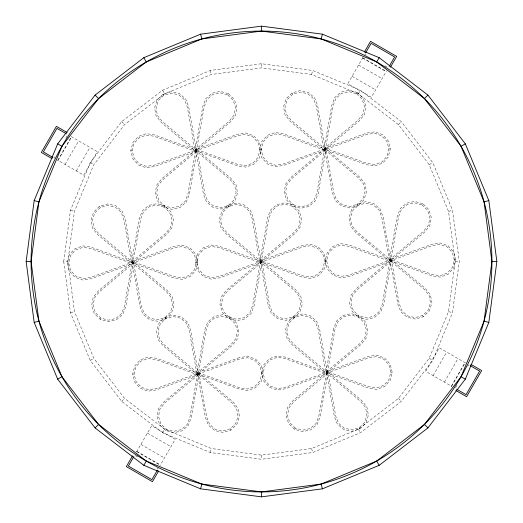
<?xml version="1.0" encoding="UTF-8"?>
<svg xmlns="http://www.w3.org/2000/svg" width="523" height="523" viewBox="0 0 523 523"><rect width="100%" height="100%" fill="white"/><g stroke="black" fill="none" stroke-linecap="round" stroke-linejoin="round"><path stroke-width="0.39" stroke-dasharray="2.62 1.96" d="M63.728 261.5L70.468 210.311L90.224 162.614L121.656 121.656L162.614 90.224L210.311 70.468L261.5 63.728L312.689 70.468L360.386 90.224L401.344 121.656L432.776 162.614L452.532 210.311L459.272 261.5L452.532 312.689L432.776 360.386L401.344 401.344L360.386 432.776L312.689 452.532L261.5 459.272L210.311 452.532L162.614 432.776L121.656 401.344L90.224 360.386L70.468 312.689L63.728 261.5L67.872 261.5L74.469 311.616L93.813 358.314L124.585 398.415L164.686 429.187L211.384 448.531L261.5 455.128L311.616 448.531L358.314 429.187L398.415 398.415L429.187 358.314L448.531 311.616L455.128 261.5L448.531 211.384L429.187 164.686L398.415 124.585L358.314 93.813L311.616 74.469L261.5 67.872L211.384 74.469L164.686 93.813L124.585 124.585L93.813 164.686L74.469 211.384L67.872 261.5M132.489 262.958L174.107 278.073L182.266 279.334L190.15 276.556L195.785 270.378L197.825 262.265L195.785 254.158L190.15 247.974L182.266 245.195L174.107 246.457L132.489 261.572L132.731 262.964L174.453 247.81L182.128 246.621L189.359 249.17L194.517 254.832L196.387 262.265L194.517 269.698L189.359 275.36L182.128 277.909L174.453 276.719L132.731 261.565L132.365 263.657L90.642 248.503L82.967 247.314L75.737 249.863L70.579 255.525L68.709 262.958L70.579 270.391L75.737 276.052L82.967 278.602L90.642 277.412L132.365 262.258L132.607 263.651L90.989 278.766L82.83 280.027L74.946 277.249L69.317 271.064L67.277 262.958L69.317 254.851L74.946 248.667L82.83 245.888L90.989 247.15L132.607 262.265M196.001 150.729L237.619 165.843L245.777 167.105L253.662 164.327L259.297 158.142L261.337 150.036L259.898 150.036L258.029 157.462L252.871 163.13L245.647 165.68L237.965 164.49L196.243 149.336L195.877 151.422L154.154 136.274L146.479 135.084L139.255 137.634L134.091 143.295L132.221 150.729L134.091 158.155L139.255 163.823L146.479 166.366L154.154 165.183L195.877 150.029L196.125 151.422L154.501 166.536L146.348 167.798L138.458 165.02L132.829 158.835L130.789 150.729L132.829 142.616L138.458 136.438L146.348 133.653L154.501 134.921L196.125 150.036M197.923 374.082L239.547 389.19L247.706 390.459L255.59 387.674L261.219 381.496L263.259 373.383L261.827 373.383L259.957 380.816L254.793 386.477L247.569 389.027L239.894 387.837L198.171 372.69L197.805 374.775L156.083 359.621L148.401 358.438L141.177 360.981L136.019 366.649L134.15 374.076L136.019 381.509L141.177 387.17L148.401 389.72L156.083 388.53L197.805 373.376L198.047 374.769L156.429 389.883L148.271 391.152L140.386 388.367L134.751 382.189L132.711 374.076L134.751 365.969L140.386 359.785L148.271 357.006L156.429 358.268L198.047 373.383M260.774 262.088L302.392 277.203L310.551 278.465L318.435 275.686L324.07 269.508L326.11 261.395L324.07 253.289L318.435 247.104L310.551 244.326L302.392 245.588L260.774 260.702L261.023 262.095L302.739 246.941L310.42 245.751L317.644 248.301L322.809 253.962L324.672 261.395L322.809 268.829L317.644 274.49L310.42 277.04L302.739 275.85L261.023 260.696L260.65 262.788L218.928 247.634L211.253 246.444L204.029 248.994L198.864 254.655L197.001 262.088L198.864 269.522L204.029 275.183L211.253 277.733L218.928 276.543L260.65 261.389L260.899 262.781L219.281 277.896L211.122 279.158L203.231 276.379L197.602 270.195L195.563 262.088L197.602 253.975L203.231 247.797L211.122 245.019L219.281 246.281L260.899 261.395M261.337 150.036L259.297 141.923L253.662 135.745L245.777 132.96L237.619 134.228L196.001 149.343L196.243 150.735L237.965 135.581L245.647 134.391L252.871 136.941L258.029 142.602L261.781 157.724L267.41 163.908L275.294 166.687L283.453 165.425L325.077 150.31L324.829 148.918L283.106 164.072L275.431 165.255L268.207 162.712L263.043 157.044L261.173 149.617L263.043 142.184L268.207 136.523L275.431 133.973L283.106 135.163L324.829 150.31L325.195 148.225L366.917 163.379L374.599 164.562L381.823 162.019L386.981 156.351L388.851 148.924L386.981 141.491L381.823 135.83L374.599 133.28L366.917 134.47L325.195 149.624L324.953 148.231L366.571 133.117L374.73 131.848L382.614 134.633L388.249 140.811L390.289 148.924L388.249 157.031L382.614 163.215L374.73 165.994L366.571 164.732L324.953 149.617M390.393 260.735L432.011 275.85L440.17 277.112L448.054 274.333L453.683 268.149L455.723 260.042L453.683 251.936L448.054 245.751L440.17 242.973L432.011 244.234L390.393 259.349L390.635 260.742L432.358 245.588L440.033 244.398L447.263 246.948L452.421 252.609L454.291 260.042L452.421 267.475L447.263 273.137L440.033 275.686L432.358 274.497L390.635 259.343L390.269 261.435L348.547 246.281L340.872 245.091L333.641 247.641L328.483 253.302L326.614 260.735L328.483 268.168L333.641 273.83L340.872 276.379L348.547 275.19L390.269 260.036L390.511 261.428L348.893 276.543L340.735 277.805L332.85 275.026L327.215 268.842L325.175 260.735L327.215 252.622L332.85 246.444L340.735 243.666L348.893 244.927L390.511 260.042M326.875 372.964L368.499 388.079L376.652 389.347L384.542 386.562L390.171 380.384L392.211 372.271L390.171 364.165L384.542 357.98L376.652 355.202L368.499 356.464L326.875 371.578L327.123 372.971L368.846 357.817L376.521 356.634L383.745 359.177L388.909 364.845L390.779 372.271L388.909 379.705L383.745 385.366L376.521 387.916L368.846 386.726L327.123 371.578L326.757 373.664L285.035 358.51L277.353 357.32L270.13 359.87L264.971 365.538L263.102 372.964L261.663 372.964L263.703 364.858L269.338 358.673L277.223 355.895L285.381 357.157L326.999 372.271M210.311 452.532L211.384 448.531M311.616 74.469L312.689 70.468M54.235 158.181L55.039 156.802M65.826 138.111L67.428 135.339M57.818 160.247L71.403 136.712M58.053 160.384L71.638 136.849M65.029 164.412L78.613 140.877M76.319 170.929L89.904 147.394M228.401 93.676L220.353 91.388L212.188 93.179L205.833 98.618L202.852 106.313L195.131 149.911L196.458 150.395L204.199 106.692L207.003 99.448L212.828 94.46L220.314 92.826L227.682 94.924L228.401 93.676L234.402 99.501L236.939 107.47L235.402 115.688L230.231 122.121L196.334 150.604M227.682 94.924L233.18 100.253L235.507 107.555L234.101 115.086L229.231 121.14L195.249 149.702L196.877 151.062L162.888 179.618L158.024 185.672L156.619 193.203L158.94 200.505L164.444 205.84L163.725 207.082L157.724 201.263L155.187 193.294L156.717 185.07L161.895 178.637L195.792 150.153M132.822 262.84L166.719 234.35L171.89 227.917L173.427 219.699L170.89 211.73L164.882 205.912L164.17 207.154L169.668 212.488L171.995 219.791L170.59 227.322L165.719 233.376L131.737 261.931L133.358 263.291L99.377 291.847L94.513 297.901L93.107 305.439L95.428 312.734L100.932 318.069L108.3 320.168L115.786 318.527L121.604 313.545L124.415 306.301L132.149 262.592L133.483 263.076L125.762 306.681L122.774 314.375L116.42 319.815L108.254 321.599L100.213 319.311L94.205 313.493L91.669 305.524L93.205 297.306L98.376 290.873L132.28 262.383M100.213 319.311L100.932 318.069M362.962 57.445L347.808 83.7L371.343 97.285L386.497 71.03M136.503 451.97L151.657 425.715L175.192 439.3L160.038 465.555M357.353 92.564L349.305 90.276L341.14 92.068L334.785 97.507L331.804 105.201L324.083 148.8L325.411 149.284L333.151 105.581L335.956 98.337L341.781 93.349L349.266 91.715L356.634 93.813L357.353 92.564L363.354 98.389L365.891 106.359L364.354 114.576L359.183 121.009L325.286 149.493M261.108 261.971L295.005 233.48L300.176 227.047L301.712 218.83L299.176 210.861L293.174 205.042L285.133 202.754L276.961 204.539L270.607 209.978L267.626 217.673L259.905 261.278L261.232 261.762L268.972 218.052L271.783 210.808L277.602 205.827L285.087 204.186L292.455 206.284L293.396 204.728L300.764 206.827L308.25 205.186L314.068 200.204L316.879 192.961L324.62 149.251L325.947 149.735L318.226 193.333L315.238 201.035L308.89 206.474L300.718 208.259L292.677 205.97L286.676 200.152L284.139 192.183L285.669 183.959L290.84 177.526L324.744 149.042M229.218 317.2L236.586 319.298L244.071 317.657L249.889 312.676L252.701 305.432L260.441 261.722L261.768 262.206L254.047 305.811L251.06 313.506L244.712 318.945L236.54 320.73L228.499 318.442L229.218 317.2L223.713 311.865L221.392 304.569L222.798 297.031L227.668 290.978L261.65 262.422L260.023 261.062L294.004 232.506L298.875 226.452L300.28 218.915L297.953 211.619L292.455 206.284M162.614 432.776L164.686 429.187M358.314 93.813L360.386 90.224M229.604 318.272L230.323 317.03L222.282 314.741L214.11 316.526L207.762 321.965L204.774 329.667L197.053 373.265L198.38 373.749L206.121 330.039L208.932 322.796L214.75 317.814L222.236 316.173L229.604 318.272L235.108 323.606L237.429 330.909L236.023 338.44L231.159 344.494L197.178 373.049L198.799 374.409L164.817 402.971L159.946 409.025L158.541 416.556L160.868 423.859L166.366 429.187L173.734 431.285L181.22 429.651L187.044 424.663L189.849 417.419L197.589 373.716L198.917 374.2L191.196 417.799L188.215 425.493L181.86 430.932L173.695 432.724L165.647 430.436L159.646 424.611L157.109 416.641L158.646 408.424L163.817 401.991L197.714 373.507M165.647 430.436L166.366 429.187M390.178 260.16L356.281 288.65L351.11 295.083L349.573 303.301L352.11 311.27L358.118 317.088L358.83 315.846L353.332 310.512L351.005 303.209L352.41 295.678L357.281 289.624L391.263 261.069L389.642 259.709L423.623 231.153L428.487 225.099L429.893 217.561L427.572 210.266L422.068 204.931L422.787 203.689L428.795 209.507L431.331 217.476L429.795 225.694L424.624 232.127L390.72 260.617M294.599 429.324L295.318 428.075L302.686 430.174L310.172 428.54L315.997 423.552L318.801 416.308L326.542 372.605L327.869 373.089L320.148 416.687L317.167 424.382L310.812 429.821L302.647 431.612L294.599 429.324L288.598 423.499L286.061 415.53L287.598 407.312L292.769 400.88L326.666 372.396M433.096 375.606L446.681 352.071M444.387 382.123L457.971 358.588M451.362 386.151L464.947 362.616M451.597 386.288L465.182 362.753M455.572 387.661L457.174 384.889M467.961 366.198L468.765 364.819M121.656 401.344L124.585 398.415M398.415 124.585L401.344 121.656M196.393 150.258L188.672 106.659L185.691 98.965L179.337 93.525L171.165 91.734L163.124 94.022L157.122 99.847L154.586 107.816L156.122 116.034L161.293 122.467L195.19 150.951L196.275 150.049L162.293 121.486L157.423 115.433L156.017 107.901L158.345 100.599L163.843 95.271L171.211 93.172L178.696 94.807L184.514 99.795L187.326 107.038L195.066 150.742L197.06 150.016L204.794 193.726L207.605 200.969L213.423 205.951L220.909 207.592L228.283 205.493L233.781 200.159L236.108 192.856L234.703 185.325L229.832 179.271L195.85 150.716L196.929 149.807L230.833 178.291L236.004 184.73L237.54 192.948L235.004 200.917L228.996 206.735L220.954 209.023L212.789 207.239L206.435 201.8L203.447 194.105L195.733 150.5M132.881 262.494L125.16 218.889L122.173 211.194L115.825 205.755L107.653 203.97L99.612 206.258L93.61 212.077L91.074 220.046L92.604 228.263L97.781 234.696L131.678 263.187L132.764 262.278L98.782 233.722L93.911 227.668L92.506 220.131L94.826 212.835L100.331 207.5L107.699 205.402L115.184 207.043L121.003 212.024L123.814 219.268L131.554 262.977L133.542 262.252L141.282 305.955L144.093 313.199L149.911 318.18L157.397 319.821L164.765 317.723L170.269 312.388L172.59 305.092L171.184 297.554L166.321 291.501L132.339 262.945L133.417 262.036L167.321 290.526L172.492 296.959L174.022 305.177L171.485 313.146L160.267 323.953L157.946 331.255L159.352 338.786L164.215 344.84L198.197 373.396L197.119 374.305L163.215 345.821L158.044 339.388L156.508 331.164L159.044 323.194L165.052 317.376L173.093 315.088L181.259 316.873L187.613 322.312L190.601 330.006L198.322 373.612M325.345 149.147L317.624 105.548L314.637 97.853L308.289 92.414L300.117 90.623L292.076 92.911L286.074 98.736L283.538 106.705L285.068 114.923L290.245 121.356L324.142 149.84L325.228 148.931L291.246 120.375L286.375 114.321L284.97 106.79L287.29 99.488L292.795 94.16L300.163 92.061L307.648 93.695L313.467 98.684L316.278 105.921L324.018 149.63L326.012 148.905L333.746 192.614L336.557 199.858L342.375 204.839L349.861 206.48L357.235 204.382L357.948 205.624L349.907 207.912L341.741 206.127L335.387 200.688L332.399 192.994L324.678 149.388M261.167 261.624L253.446 218.019L250.465 210.324L244.11 204.885L235.945 203.101L227.897 205.389L221.896 211.207L219.359 219.176L220.896 227.394L226.067 233.827L259.964 262.317L261.049 261.408L227.067 232.853L222.197 226.799L220.791 219.261L223.118 211.965L228.616 206.631L235.984 204.532L243.47 206.173L249.294 211.155L252.099 218.398L259.839 262.108L261.833 261.376L269.574 305.086L272.378 312.329L278.203 317.311L285.682 318.952L293.057 316.853L298.555 311.518L300.882 304.223L299.476 296.685L294.606 290.631L260.624 262.075L261.709 261.167L295.606 289.657L300.777 296.09L302.314 304.308L299.777 312.277L293.776 318.095L285.728 320.383L277.563 318.599L271.208 313.159L268.227 305.465L260.506 261.866M327.267 372.5L319.553 328.895L316.565 321.2L310.211 315.761L302.046 313.977L294.004 316.265L287.996 322.083L285.46 330.052L286.996 338.27L292.167 344.709L326.071 373.193L327.15 372.284L293.168 343.729L288.297 337.675L286.892 330.144L289.219 322.841L294.717 317.507L302.091 315.408L309.577 317.049L315.395 322.031L318.206 329.274L325.94 372.984L327.934 372.258L335.674 415.962L338.486 423.205L344.304 428.193L351.789 429.828L359.157 427.729L364.655 422.401L366.983 415.099L365.577 407.567L360.707 401.514L326.725 372.951L327.81 372.049L361.707 400.533L366.878 406.966L368.414 415.184L365.878 423.153L359.876 428.978L351.835 431.266L343.663 429.475L337.309 424.035L334.328 416.341L326.607 372.742M165.052 317.376L165.765 318.618L173.139 316.52L180.625 318.161L186.443 323.142L189.254 330.386L196.988 374.095L198.982 373.37L206.722 417.079L209.533 424.316L215.352 429.305L222.837 430.939L230.205 428.84L235.71 423.512L238.03 416.21L236.625 408.679L231.754 402.625L197.772 374.069L198.858 373.161L232.755 401.644L237.932 408.077L239.462 416.295L236.926 424.264L230.924 430.089L222.883 432.377L214.711 430.586L208.363 425.147L205.376 417.452L197.655 373.853M390.786 260.264L383.065 216.666L380.077 208.971L373.729 203.532L365.557 201.747L357.516 204.035L358.235 205.278L365.603 203.179L373.089 204.82L378.907 209.801L381.718 217.045L389.458 260.748L391.446 260.023L399.186 303.732L401.997 310.976L407.816 315.957L415.301 317.598L422.669 315.5L428.174 310.165L430.494 302.869L429.089 295.332L424.218 289.278L390.236 260.722L391.322 259.813L425.219 288.304L430.396 294.737L431.926 302.954L429.39 310.924L423.388 316.742L415.347 319.03L407.175 317.245L400.827 311.806L397.84 304.111L390.119 260.506M260.565 261.513L226.668 290.004L221.491 296.436L219.961 304.654L222.497 312.623L228.499 318.442M198.256 373.958L232.16 345.474L237.331 339.041L238.861 330.817L236.324 322.848L230.323 317.03M327.208 372.847L361.105 344.363L366.283 337.93L367.813 329.706L365.276 321.737L359.275 315.918L358.556 317.16L364.06 322.495L366.381 329.797L364.976 337.328L360.112 343.382L326.123 371.938L327.751 373.298L293.769 401.86L288.899 407.914L287.493 415.445L289.82 422.747L295.318 428.075M90.224 360.386L93.813 358.314M429.187 164.686L432.776 162.614M70.468 312.689L74.469 311.616M448.531 211.384L452.532 210.311M388.851 148.924L390.289 148.924M261.173 149.617L259.741 149.617L261.781 141.504L267.41 135.326L275.294 132.541L283.453 133.81L325.077 148.918M130.789 150.729L132.221 150.729M454.291 260.042L455.723 260.042M325.175 260.735L326.614 260.735M324.672 261.395L326.11 261.395M455.128 261.5L459.272 261.5M195.563 262.088L197.001 262.088M196.387 262.265L197.825 262.265M67.277 262.958L68.709 262.958M390.779 372.271L392.211 372.271M132.711 374.076L134.15 374.076M70.468 210.311L74.469 211.384M448.531 311.616L452.532 312.689M422.787 203.689L414.746 201.401L406.58 203.186L400.226 208.625L397.238 216.319L389.517 259.924L390.851 260.408L398.585 216.699L401.396 209.455L407.214 204.473L414.7 202.832L422.068 204.931M164.882 205.912L156.841 203.624L148.676 205.408L142.321 210.847L139.34 218.542L131.619 262.147L132.947 262.631L140.687 218.921L143.492 211.678L149.317 206.696L156.795 205.055L171.766 209.37L179.938 207.585L186.286 202.146L189.274 194.451L196.994 150.846L195.667 150.363L187.927 194.072L185.116 201.316L179.297 206.297L171.812 207.938L164.444 205.84M364.819 54.235L366.198 55.039M384.889 65.826L387.661 67.428M362.753 57.818L386.288 71.403M362.616 58.053L386.151 71.638M358.588 65.029L382.123 78.613M352.071 76.319L375.606 89.904M465.555 362.962L439.3 347.808L425.715 371.343L451.97 386.497M71.03 136.503L97.285 151.657L83.7 175.192L57.445 160.038M90.224 162.614L93.813 164.686M429.187 358.314L432.776 360.386M147.394 433.096L170.929 446.681M140.877 444.387L164.412 457.971M136.849 451.362L160.384 464.947M136.712 451.597L160.247 465.182M135.339 455.572L138.111 457.174M156.802 467.961L158.181 468.765M356.634 93.813L362.132 99.141L364.459 106.444L363.054 113.975L358.183 120.029L324.201 148.591L325.822 149.951L291.841 178.506L286.977 184.56L285.571 192.091L287.892 199.394L293.396 204.728M121.656 121.656L124.585 124.585M398.415 398.415L401.344 401.344M422.669 315.5L423.388 316.742M292.076 92.911L292.795 94.16M359.157 427.729L359.876 428.978M294.004 316.265L294.717 317.507M162.614 90.224L164.686 93.813M358.314 429.187L360.386 432.776M293.057 316.853L293.776 318.095M228.283 205.493L228.996 206.735M227.897 205.389L228.616 206.631M163.124 94.022L163.843 95.271M230.205 428.84L230.924 430.089M164.765 317.723L165.484 318.965L157.443 321.253L149.271 319.468L142.923 314.029L139.935 306.334L132.214 262.736M99.612 206.258L100.331 207.5M210.311 70.468L211.384 74.469M311.616 448.531L312.689 452.532M261.5 63.728L261.5 67.872M261.5 455.128L261.5 459.272M333.726 328.549L326.006 372.154L327.333 372.638L335.073 328.928L337.884 321.684L343.703 316.703L351.188 315.062L366.159 319.376L374.324 317.592L380.679 312.153L383.66 304.458L391.381 260.853L390.053 260.369L382.313 304.079L379.508 311.322L373.684 316.304L366.205 317.945L351.234 313.63L343.062 315.415L336.714 320.854L333.726 328.549M351.515 209.854L348.978 217.823L350.508 226.041L355.679 232.474L389.583 260.964L390.661 260.055L356.679 231.499L351.816 225.446L350.41 217.908L352.731 210.612L363.956 199.806L366.492 191.836L364.956 183.612L359.785 177.179L325.881 148.695L324.803 149.604L358.785 178.16L363.648 184.214L365.054 191.745L362.733 199.047L351.515 209.854M239.547 357.575L197.923 372.69L198.171 374.082L239.894 358.928L247.569 357.745L254.793 360.288L259.957 365.956L263.703 381.077L269.338 387.255L277.223 390.04L285.381 388.772L326.999 373.657L326.757 372.265L285.035 387.419L277.353 388.609L270.13 386.059L264.971 380.398L261.219 365.276L255.59 359.092L247.706 356.313L239.547 357.575"/><path stroke-width="0.78" d="M26.15 261.5L34.172 200.59L57.68 143.825L95.081 95.081L143.825 57.68L200.59 34.172L261.5 26.15L322.41 34.172L379.175 57.68L427.919 95.081L465.32 143.825L488.828 200.59L496.85 261.5L488.828 322.41L465.32 379.175L427.919 427.919L379.175 465.32L322.41 488.828L261.5 496.85L200.59 488.828L143.825 465.32L95.081 427.919L57.68 379.175L34.172 322.41L26.15 261.5L31.079 261.5L38.931 321.135L61.949 376.71L98.572 424.428L146.29 461.051L201.865 484.069L261.5 491.921L321.135 484.069L376.71 461.051L424.428 424.428L461.051 376.71L484.069 321.135L491.921 261.5L484.069 201.865L461.051 146.29L424.428 98.572L376.71 61.949L321.135 38.931L261.5 31.079L201.865 38.931L146.29 61.949L98.572 98.572L61.949 146.29L38.931 201.865L31.079 261.5M200.59 488.828L201.865 484.069M321.135 38.931L322.41 34.172M364.341 52.091L370.552 41.33L396.656 56.406L390.446 67.166M132.554 455.834L126.344 466.594L152.448 481.67L158.659 470.909M365.603 52.875L371.095 43.363L394.63 56.948L389.19 66.369M133.81 456.631L128.37 466.052L151.905 479.637L157.397 470.125M143.825 465.32L146.29 461.051M376.71 61.949L379.175 57.68M95.081 427.919L98.572 424.428A230.421 230.421 0 0 0 484.069 321.135L488.828 322.41M424.428 98.572L427.919 95.081M57.68 379.175L61.949 376.71M461.051 146.29L465.32 143.825M34.172 322.41L38.931 321.135M484.069 201.865L488.828 200.59M491.921 261.5L496.85 261.5M34.172 200.59L38.931 201.865M470.909 364.341L481.67 370.552L466.594 396.656L455.834 390.446M67.166 132.554L56.406 126.344L41.33 152.448L52.091 158.659M470.125 365.603L479.637 371.095L466.052 394.63L456.631 389.19M66.369 133.81L56.948 128.37L43.363 151.905L52.875 157.397M57.68 143.825L61.949 146.29M461.051 376.71L465.32 379.175M95.081 95.081L98.572 98.572M424.428 424.428L427.919 427.919M143.825 57.68L146.29 61.949M376.71 461.051L379.175 465.32M200.59 34.172L201.865 38.931A230.421 230.421 0 0 0 98.572 424.428M321.135 484.069L322.41 488.828M261.5 26.15L261.5 31.079M261.5 491.921L261.5 496.85M201.865 38.931A230.421 230.421 0 0 1 484.069 321.135"/></g></svg>
